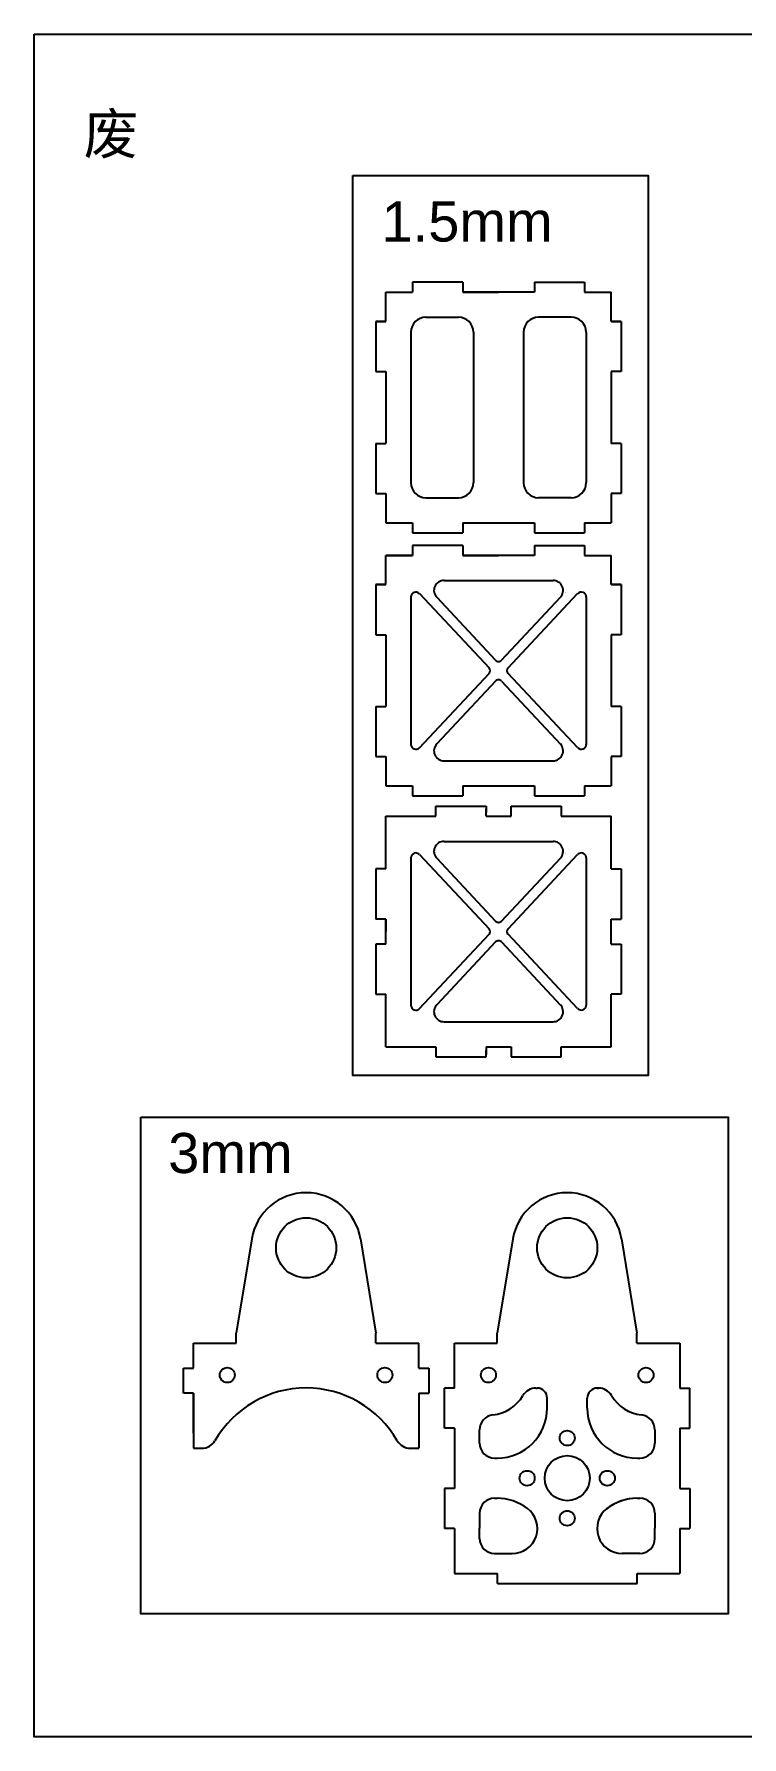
# Model space of a CAD drawing. Header units: millimetres. Extents: x 864 to 2914, y 1502 to 2002.
# Drawn here: x 1420.6 to 1561.9, y 1501.9 to 1841.6 of the extents above; entities that cross this region are included whole.
import ezdxf

# ---------------------------------------------------------------- set-up
doc = ezdxf.new("R2010")
doc.units = ezdxf.units.MM
doc.layers.add('1.5mm碳板', color=114, linetype='Continuous')
doc.layers.add('3mm碳板', color=160, linetype='Continuous')
doc.styles.get("Standard").update_dxf_attribs({"font": 'arial.ttf'})

msp = doc.modelspace()

# ---------------------------------------------------------------- linework, layer by layer
for points in [[(1420.61, 1841.64), (1804.01, 1841.64), (1804.01, 1501.86), (1420.61, 1501.86)], [(1484.24, 1813.39), (1543.16, 1813.39), (1543.16, 1633.85), (1484.24, 1633.85)], [(1441.94, 1625.52), (1559.17, 1625.52), (1559.17, 1526.4), (1441.94, 1526.4)]]:
    msp.add_lwpolyline(points, close=True)
at = {"layer": '1.5mm碳板'}
for p, q in [((1506.16, 1792.13), (1496.16, 1792.13)), ((1496.16, 1792.13), (1496.16, 1790.13)), ((1506.16, 1792.13), (1506.16, 1790.13)), ((1520.47, 1792.13), (1530.47, 1792.13)), ((1520.47, 1792.13), (1520.47, 1790.13)), ((1530.47, 1792.13), (1530.47, 1790.13)), ((1490.81, 1784.29), (1490.81, 1790.13)), ((1490.81, 1790.13), (1496.16, 1790.13)), ((1520.47, 1790.13), (1506.16, 1790.13)), ((1506.16, 1790.13), (1513.31, 1790.13)), ((1530.47, 1790.13), (1535.81, 1790.13)), ((1535.81, 1784.29), (1535.81, 1790.13)), ((1488.81, 1784.29), (1490.81, 1784.29)), ((1490.81, 1784.29), (1488.81, 1784.29)), ((1488.81, 1784.29), (1488.81, 1774.29)), ((1498.81, 1785.13), (1505.31, 1785.13)), ((1527.81, 1785.13), (1521.31, 1785.13)), ((1537.81, 1784.29), (1535.81, 1784.29)), ((1535.81, 1784.29), (1537.81, 1784.29)), ((1537.81, 1784.29), (1537.81, 1774.29)), ((1495.81, 1782.13), (1495.81, 1752.13)), ((1508.31, 1782.13), (1508.31, 1752.13)), ((1518.31, 1782.13), (1518.31, 1752.13)), ((1530.81, 1782.13), (1530.81, 1752.13)), ((1488.81, 1774.29), (1490.81, 1774.29)), ((1490.81, 1774.29), (1490.81, 1759.97)), ((1535.81, 1774.29), (1535.81, 1759.97)), ((1537.81, 1774.29), (1535.81, 1774.29)), ((1488.81, 1759.97), (1490.81, 1759.97)), ((1488.81, 1759.97), (1488.81, 1749.97)), ((1537.81, 1759.97), (1535.81, 1759.97)), ((1537.81, 1759.97), (1537.81, 1749.97)), ((1488.81, 1749.97), (1490.81, 1749.97)), ((1490.81, 1749.97), (1490.81, 1744.13)), ((1535.81, 1749.97), (1535.81, 1744.13)), ((1537.81, 1749.97), (1535.81, 1749.97)), ((1498.81, 1749.13), (1505.31, 1749.13)), ((1527.81, 1749.13), (1521.31, 1749.13)), ((1490.81, 1744.13), (1496.16, 1744.13)), ((1496.16, 1744.13), (1496.16, 1742.13)), ((1506.16, 1744.13), (1520.47, 1744.13)), ((1506.16, 1744.13), (1506.16, 1742.13)), ((1520.47, 1744.13), (1520.47, 1742.13)), ((1530.47, 1744.13), (1535.81, 1744.13)), ((1530.47, 1744.13), (1530.47, 1742.13)), ((1496.16, 1742.13), (1506.16, 1742.13)), ((1520.47, 1742.13), (1530.47, 1742.13)), ((1496.16, 1737.62), (1490.81, 1737.62)), ((1490.81, 1731.78), (1490.81, 1737.62)), ((1490.81, 1737.62), (1496.16, 1737.62)), ((1506.16, 1739.62), (1496.16, 1739.62)), ((1496.16, 1739.62), (1496.16, 1737.62)), ((1506.16, 1739.62), (1506.16, 1737.62)), ((1520.47, 1737.62), (1506.16, 1737.62)), ((1506.16, 1737.62), (1513.31, 1737.62)), ((1520.47, 1739.62), (1530.47, 1739.62)), ((1520.47, 1739.62), (1520.47, 1737.62)), ((1530.47, 1739.62), (1530.47, 1737.62)), ((1530.47, 1737.62), (1535.81, 1737.62)), ((1535.81, 1731.78), (1535.81, 1737.62)), ((1488.81, 1731.78), (1490.81, 1731.78)), ((1490.81, 1731.78), (1488.81, 1731.78)), ((1488.81, 1731.78), (1488.81, 1721.78)), ((1497.54, 1729.98), (1511.43, 1715.17)), ((1502.43, 1732.62), (1524.2, 1732.62)), ((1515.2, 1715.17), (1529.09, 1729.98)), ((1537.81, 1731.78), (1535.81, 1731.78)), ((1535.81, 1731.78), (1537.81, 1731.78)), ((1537.81, 1731.78), (1537.81, 1721.78)), ((1495.81, 1729.29), (1495.81, 1699.94)), ((1500.97, 1729.25), (1512.73, 1716.7)), ((1513.9, 1716.7), (1525.66, 1729.25)), ((1530.81, 1729.32), (1530.81, 1699.9)), ((1488.81, 1721.78), (1490.81, 1721.78)), ((1490.81, 1721.78), (1490.81, 1707.46)), ((1535.81, 1721.78), (1535.81, 1707.46)), ((1537.81, 1721.78), (1535.81, 1721.78)), ((1497.52, 1699.23), (1511.43, 1714.07)), ((1512.73, 1712.53), (1500.97, 1699.99)), ((1513.9, 1712.53), (1525.69, 1699.95)), ((1529.09, 1699.26), (1515.2, 1714.07)), ((1488.81, 1707.46), (1490.81, 1707.46)), ((1488.81, 1707.46), (1488.81, 1697.46)), ((1537.81, 1707.46), (1535.81, 1707.46)), ((1537.81, 1707.46), (1537.81, 1697.46)), ((1488.81, 1697.46), (1490.81, 1697.46)), ((1490.81, 1697.46), (1490.81, 1691.62)), ((1502.43, 1696.62), (1524.2, 1696.62)), ((1535.81, 1697.46), (1535.81, 1691.62)), ((1537.81, 1697.46), (1535.81, 1697.46)), ((1490.81, 1691.62), (1496.16, 1691.62)), ((1496.16, 1691.62), (1496.16, 1689.62)), ((1496.16, 1689.62), (1506.16, 1689.62)), ((1506.16, 1691.62), (1520.47, 1691.62)), ((1506.16, 1691.62), (1506.16, 1689.62)), ((1520.47, 1691.62), (1520.47, 1689.62)), ((1520.47, 1689.62), (1530.47, 1689.62)), ((1530.47, 1691.62), (1535.81, 1691.62)), ((1530.47, 1691.62), (1530.47, 1689.62)), ((1490.81, 1685.56), (1500.81, 1685.56)), ((1490.81, 1675.06), (1490.81, 1685.56)), ((1500.81, 1685.56), (1500.81, 1687.56)), ((1500.81, 1687.56), (1510.81, 1687.56)), ((1510.81, 1687.56), (1510.81, 1687.06)), ((1510.81, 1686.31), (1510.81, 1687.06)), ((1510.81, 1686.31), (1510.81, 1687.06)), ((1510.81, 1687.06), (1510.81, 1686.31)), ((1510.81, 1685.56), (1510.81, 1686.31)), ((1510.81, 1685.56), (1515.81, 1685.56)), ((1510.81, 1685.56), (1513.31, 1685.56)), ((1515.81, 1687.56), (1525.81, 1687.56)), ((1515.81, 1685.56), (1515.81, 1687.56)), ((1525.81, 1687.56), (1525.81, 1685.56)), ((1525.81, 1685.56), (1535.81, 1685.56)), ((1535.81, 1675.06), (1535.81, 1685.56)), ((1502.43, 1680.56), (1524.2, 1680.56)), ((1495.81, 1677.24), (1495.81, 1647.88)), ((1497.54, 1677.92), (1511.43, 1663.11)), ((1500.97, 1677.19), (1512.73, 1664.65)), ((1513.9, 1664.65), (1525.66, 1677.19)), ((1515.2, 1663.11), (1529.09, 1677.92)), ((1530.81, 1677.26), (1530.81, 1647.85)), ((1490.81, 1675.06), (1488.81, 1675.06)), ((1488.81, 1675.06), (1488.81, 1665.06)), ((1535.81, 1675.06), (1537.81, 1675.06)), ((1537.81, 1675.06), (1537.81, 1665.06)), ((1490.81, 1665.06), (1488.81, 1665.06)), ((1490.81, 1660.06), (1490.81, 1665.06)), ((1490.81, 1665.06), (1490.81, 1662.56)), ((1535.81, 1660.06), (1535.81, 1665.06)), ((1535.81, 1665.06), (1537.81, 1665.06)), ((1497.52, 1647.18), (1511.43, 1662.01)), ((1529.09, 1647.2), (1515.2, 1662.01)), ((1490.81, 1660.06), (1488.81, 1660.06)), ((1488.81, 1660.06), (1488.81, 1650.06)), ((1512.73, 1660.48), (1500.97, 1647.93)), ((1513.9, 1660.48), (1525.69, 1647.9)), ((1535.81, 1660.06), (1537.81, 1660.06)), ((1537.81, 1660.06), (1537.81, 1650.06)), ((1488.81, 1650.06), (1490.81, 1650.06)), ((1490.81, 1639.56), (1490.81, 1650.06)), ((1535.81, 1639.56), (1535.81, 1650.06)), ((1537.81, 1650.06), (1535.81, 1650.06)), ((1502.43, 1644.56), (1524.2, 1644.56)), ((1490.81, 1639.56), (1500.81, 1639.56)), ((1500.81, 1639.56), (1500.81, 1637.56)), ((1510.81, 1639.56), (1510.81, 1638.81)), ((1510.81, 1639.56), (1515.81, 1639.56)), ((1510.81, 1639.56), (1513.31, 1639.56)), ((1510.81, 1638.81), (1510.81, 1638.06)), ((1510.81, 1638.81), (1510.81, 1638.06)), ((1510.81, 1638.06), (1510.81, 1638.81)), ((1510.81, 1637.56), (1510.81, 1638.06)), ((1515.81, 1639.56), (1515.81, 1637.56)), ((1525.81, 1639.56), (1535.81, 1639.56)), ((1525.81, 1637.56), (1525.81, 1639.56)), ((1500.81, 1637.56), (1510.81, 1637.56)), ((1515.81, 1637.56), (1525.81, 1637.56))]:
    msp.add_line(p, q, dxfattribs=at)
for centre, radius, start, end in [((1498.81, 1782.13), 3, 90, 180), ((1505.31, 1782.13), 3, 0, 90), ((1521.31, 1782.13), 3, 90, 180), ((1527.81, 1782.13), 3, 0, 90), ((1498.81, 1752.13), 3, 180, 270), ((1505.31, 1752.13), 3, 270, 0), ((1521.31, 1752.13), 3, 180, 270), ((1527.81, 1752.13), 3, 270, 0), ((1496.81, 1729.29), 1, 43.1524, 180), ((1502.43, 1730.62), 2, 90, 223.1524), ((1524.2, 1730.62), 2, 316.8477, 90), ((1525.14, 1731.62), 2, 316.8462, 318.1048), ((1529.82, 1729.29), 1, 359.9986, 136.8462), ((1513.31, 1717.25), 0.8, 223.1524, 316.8477), ((1510.85, 1714.62), 0.8, 316.8477, 43.1524), ((1513.31, 1711.99), 0.8, 43.1524, 136.8494), ((1515.78, 1714.62), 0.8, 136.8461, 223.1555), ((1496.82, 1699.94), 1, 180.0016, 316.8492), ((1502.43, 1698.62), 2, 136.8494, 270.0016), ((1524.2, 1698.62), 2, 270.0016, 43.1539), ((1529.82, 1699.94), 1, 223.1554, 0.003), ((1502.43, 1678.56), 2, 90, 223.1524), ((1524.2, 1678.56), 2, 316.8477, 90), ((1496.81, 1677.24), 1, 43.1524, 180), ((1525.14, 1679.56), 2, 316.8462, 318.1048), ((1529.82, 1677.24), 1, 359.9986, 136.8462), ((1510.85, 1662.56), 0.8, 316.8477, 43.1524), ((1513.31, 1665.19), 0.8, 223.1524, 316.8477), ((1515.78, 1662.56), 0.8, 136.8461, 223.1555), ((1513.31, 1659.93), 0.8, 43.1524, 136.8494), ((1502.43, 1646.56), 2, 136.8494, 270.0016), ((1524.2, 1646.56), 2, 270.0016, 43.1539), ((1496.82, 1647.88), 1, 180.0016, 316.8492), ((1529.82, 1647.89), 1, 223.1554, 0.003)]:
    msp.add_arc(centre, radius, start, end, dxfattribs=at)
at = {"layer": '3mm碳板'}
for p, q in [((1464.05, 1601.24), (1460.94, 1582.45)), ((1485.76, 1601.22), (1488.82, 1582.45)), ((1516.17, 1601.24), (1513.06, 1582.45)), ((1537.88, 1601.22), (1540.94, 1582.45)), ((1452.41, 1580.46), (1460.95, 1580.46)), ((1452.41, 1575.46), (1452.41, 1580.46)), ((1452.41, 1580.46), (1460.95, 1580.46)), ((1460.94, 1580.45), (1460.94, 1582.45)), ((1460.95, 1580.46), (1460.94, 1580.45)), ((1488.82, 1580.45), (1488.82, 1582.45)), ((1488.82, 1580.46), (1497.41, 1580.46)), ((1488.82, 1580.46), (1488.82, 1580.45)), ((1497.41, 1575.46), (1497.41, 1580.46)), ((1504.52, 1580.46), (1513.06, 1580.46)), ((1504.52, 1571.46), (1504.52, 1580.46)), ((1504.52, 1580.46), (1513.06, 1580.46)), ((1513.06, 1580.45), (1513.06, 1582.45)), ((1513.06, 1580.46), (1513.06, 1580.45)), ((1540.94, 1580.45), (1540.94, 1582.45)), ((1540.94, 1580.46), (1549.52, 1580.46)), ((1540.94, 1580.46), (1540.94, 1580.45)), ((1549.52, 1580.46), (1549.52, 1571.46)), ((1450.41, 1575.46), (1452.41, 1575.46)), ((1450.41, 1570.46), (1450.41, 1575.46)), ((1497.41, 1575.46), (1499.41, 1575.46)), ((1499.41, 1575.46), (1499.41, 1570.46)), ((1452.41, 1570.46), (1450.41, 1570.46)), ((1452.41, 1562.46), (1452.41, 1570.46)), ((1452.41, 1570.46), (1452.41, 1559.46)), ((1497.41, 1570.46), (1499.41, 1570.46)), ((1497.41, 1570.46), (1497.41, 1562.46)), ((1504.52, 1571.46), (1502.52, 1571.46)), ((1502.52, 1563.46), (1502.52, 1571.46)), ((1520.77, 1571.46), (1521.02, 1571.46)), ((1533.02, 1571.46), (1533.27, 1571.46)), ((1533.27, 1571.46), (1533.02, 1571.46)), ((1549.52, 1571.46), (1551.52, 1571.46)), ((1551.52, 1563.46), (1551.52, 1571.46)), ((1523.02, 1567.49), (1523.02, 1569.46)), ((1531.02, 1567.49), (1531.02, 1569.46)), ((1504.52, 1563.46), (1502.52, 1563.46)), ((1504.52, 1563.46), (1504.52, 1551.46)), ((1509.52, 1560.49), (1509.52, 1563.13)), ((1544.52, 1563.13), (1544.52, 1560.49)), ((1549.52, 1563.46), (1549.52, 1551.46)), ((1549.52, 1563.46), (1551.52, 1563.46)), ((1452.41, 1562.46), (1452.41, 1559.46)), ((1497.41, 1562.46), (1497.41, 1559.46)), ((1452.41, 1559.46), (1454.1, 1559.46)), ((1495.71, 1559.46), (1497.41, 1559.46)), ((1512.52, 1557.49), (1513.02, 1557.49)), ((1541.02, 1557.49), (1541.52, 1557.49)), ((1504.52, 1551.46), (1502.52, 1551.46)), ((1504.52, 1551.46), (1502.52, 1551.46)), ((1502.52, 1551.46), (1502.52, 1543.46)), ((1512.52, 1549.49), (1513.02, 1549.49)), ((1541.02, 1549.49), (1541.52, 1549.49)), ((1549.52, 1551.46), (1551.52, 1551.46)), ((1549.52, 1551.46), (1551.52, 1551.46)), ((1551.52, 1551.46), (1551.52, 1543.46)), ((1509.52, 1546.49), (1509.52, 1543.49)), ((1544.52, 1546.49), (1544.52, 1543.49)), ((1504.52, 1543.46), (1502.52, 1543.46)), ((1504.52, 1543.46), (1504.52, 1534.46)), ((1509.52, 1541.46), (1509.52, 1543.49)), ((1544.52, 1541.46), (1544.52, 1543.49)), ((1549.52, 1543.46), (1551.52, 1543.46)), ((1549.52, 1543.46), (1549.52, 1534.46)), ((1512.52, 1538.46), (1516.06, 1538.46)), ((1541.52, 1538.46), (1537.98, 1538.46)), ((1541.52, 1538.46), (1537.98, 1538.46)), ((1504.52, 1534.46), (1509.86, 1534.46)), ((1509.86, 1534.46), (1513.08, 1534.46)), ((1513.08, 1532.46), (1513.08, 1534.46)), ((1513.08, 1532.46), (1519.86, 1532.46)), ((1519.86, 1532.46), (1534.18, 1532.46)), ((1534.18, 1532.46), (1540.96, 1532.46)), ((1540.96, 1534.46), (1544.18, 1534.46)), ((1540.96, 1532.46), (1540.96, 1534.46)), ((1544.18, 1534.46), (1549.52, 1534.46))]:
    msp.add_line(p, q, dxfattribs=at)
for centre, radius in [((1474.91, 1599.45), 6), ((1527.02, 1599.45), 6), ((1459.18, 1574.06), 1.5), ((1490.63, 1574.06), 1.5), ((1511.3, 1574.06), 1.5), ((1542.74, 1574.06), 1.5), ((1527.02, 1561.49), 1.5), ((1527.02, 1553.49), 4.5), ((1519.02, 1553.49), 1.5), ((1535.02, 1553.49), 1.5), ((1527.02, 1545.49), 1.5)]:
    msp.add_circle(centre, radius, dxfattribs=at)
for centre, radius, start, end in [((1474.91, 1599.45), 11, 9.2658, 170.6085), ((1527.02, 1599.45), 11, 9.2658, 170.6085), ((1474.91, 1550.49), 21, 29.9227, 150.0773), ((1511.3, 1574.06), 8, 276.3705, 329.3907), ((1520.77, 1568.46), 3, 90, 149.3907), ((1521.02, 1569.46), 2, 0, 90), ((1533.02, 1569.46), 2, 90, 180), ((1533.27, 1568.46), 3, 30.6093, 90), ((1542.74, 1574.06), 8, 210.6093, 263.6295), ((1513.02, 1567.49), 10, 270, 0), ((1541.02, 1567.49), 10, 180, 270), ((1512.52, 1563.13), 3, 96.3705, 180), ((1541.52, 1563.13), 3, 0, 83.6295), ((1454.1, 1562.46), 3, 270, 330.0773), ((1495.71, 1562.46), 3, 209.9227, 270), ((1512.52, 1560.49), 3, 180, 270), ((1541.52, 1560.49), 3, 270, 0), ((1512.52, 1546.49), 3, 90, 180), ((1513.02, 1539.49), 10, 52.5974, 90), ((1541.02, 1539.49), 10, 90, 134.7426), ((1541.02, 1539.49), 10, 90, 127.4026), ((1541.52, 1546.49), 3, 0, 90), ((1516.06, 1543.46), 5, 270, 52.5974), ((1537.98, 1543.46), 5, 127.4026, 270), ((1512.52, 1541.46), 3, 180, 270), ((1541.52, 1541.46), 3, 270, 0), ((1541.52, 1541.46), 3, 270, 0)]:
    msp.add_arc(centre, radius, start, end, dxfattribs=at)

# ---------------------------------------------------------------- texts
at = {"char_height": 8, "attachment_point": 1}
for s, width, heights, insert in [('{\\fSimSun|b0|i0|c134|p34;废}', 44.6146, [27.44], (1430.49, 1825.74)), ('1.5mm', 28.3164, [0], (1489.96, 1808.24)), ('3mm', 32.9604, [0], (1447.39, 1622.37))]:
    msp.add_mtext_dynamic_manual_height_columns(s, width=width, gutter_width=12.5, heights=heights, dxfattribs=dict(at, insert=insert))

doc.saveas('drawing.dxf')
